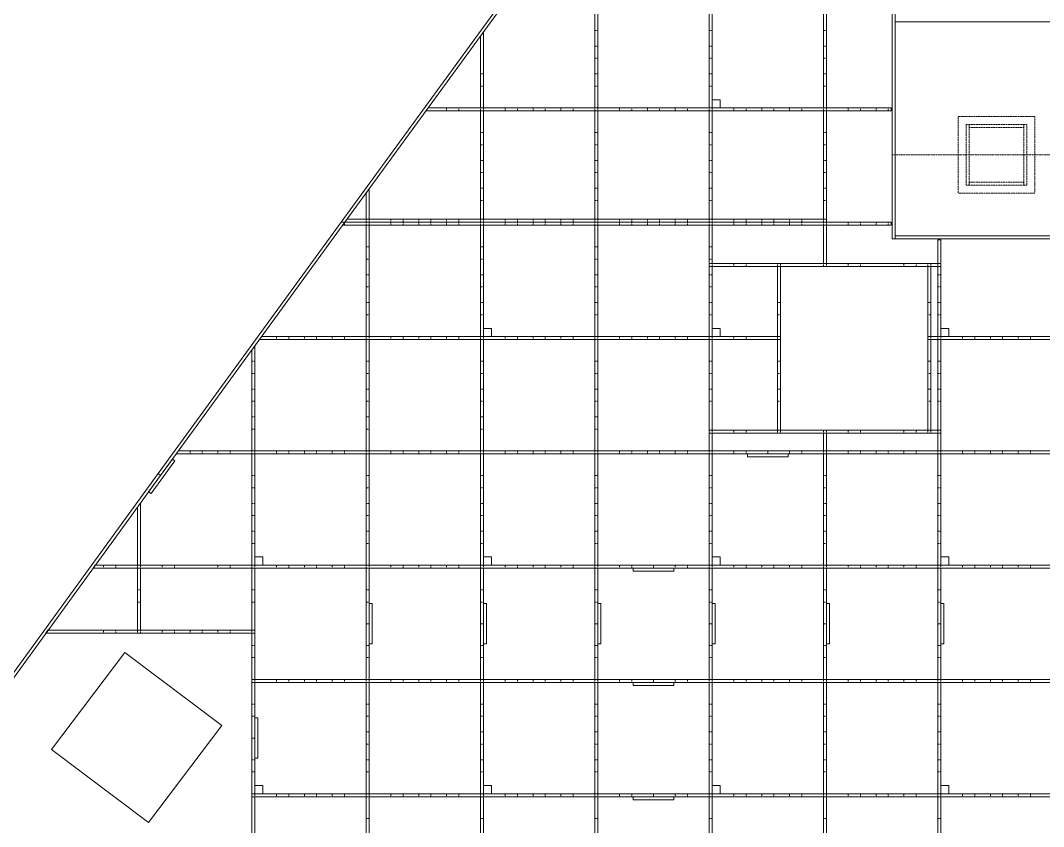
# Model space of a CAD drawing. Header units: millimetres. Extents: x -20225 to 19535, y -17853 to 10707.
# Drawn here: x -16311 to -11256, y -8998 to -5013 of the extents above; entities that cross this region are included whole.
import ezdxf

# ---------------------------------------------------------------- set-up
doc = ezdxf.new("R2010")
doc.units = ezdxf.units.MM
doc.linetypes.add('HIDDEN', pattern=[1.905, 1.27, -0.635])

msp = doc.modelspace()

# ---------------------------------------------------------------- linework, layer by layer
at = {"linetype": 'Continuous', "lineweight": 15}
for p, q in [((-13633.7, -4509.5), (-14726.1, -6010.3)), ((-13619, -4514.8), (-14707.5, -6010.3)), ((-13473, -4895.3), (-13473, -5445.3)), ((-13458, -5445.3), (-13458, -4895.3)), ((-12908, -4895.3), (-12908, -5445.3)), ((-12893, -5445.3), (-12893, -4895.3)), ((-12343, -4895.3), (-12343, -5445.3)), ((-12328, -5445.3), (-12328, -4895.3)), ((-12003, -4885.3), (-12003, -6092.4)), ((-11988, -6092.4), (-11988, -4885.3)), ((-11988, -5020.3), (-10483, -5020.3)), ((-14023, -5069.9), (-14038, -5090.5)), ((-14038, -5090.5), (-14038, -5445.3)), ((-14023, -5445.3), (-14023, -5069.9)), ((-12853, -5405.3), (-12893, -5405.3)), ((-12893, -5405.3), (-12893, -5445.3)), ((-12853, -5445.3), (-12853, -5405.3)), ((-14296.3, -5445.3), (-14307.2, -5460.3)), ((-12008, -5445.3), (-14296.3, -5445.3)), ((-14023, -5445.3), (-14038, -5445.3)), ((-13458, -5445.3), (-13473, -5445.3)), ((-12908, -5445.3), (-12893, -5445.3)), ((-12893, -5445.3), (-12853, -5445.3)), ((-12328, -5445.3), (-12343, -5445.3)), ((-12008, -5445.3), (-12008, -5460.3)), ((-14307.2, -5460.3), (-12008, -5460.3)), ((-14038, -5460.3), (-14023, -5460.3)), ((-14038, -5460.3), (-14038, -5995.3)), ((-14023, -5995.3), (-14023, -5460.3)), ((-13473, -5460.3), (-13458, -5460.3)), ((-13473, -5460.3), (-13473, -5995.3)), ((-13458, -5995.3), (-13458, -5460.3)), ((-12893, -5460.3), (-12908, -5460.3)), ((-12908, -5460.3), (-12908, -5995.3)), ((-12893, -5995.3), (-12893, -5460.3)), ((-12343, -5460.3), (-12328, -5460.3)), ((-12343, -5460.3), (-12343, -5995.3)), ((-12328, -5995.3), (-12328, -5460.3)), ((-14588, -5846.1), (-14603, -5866.7)), ((-14588, -5995.3), (-14588, -5846.1)), ((-14603, -5866.7), (-14603, -5995.3)), ((-14726.1, -6010.3), (-15630.9, -7253.4)), ((-14707.5, -6010.3), (-15618.8, -7262.2)), ((-14726.1, -6010.3), (-14707.5, -6010.3)), ((-14707.5, -6010.3), (-14718.4, -6025.3)), ((-14696.6, -5995.3), (-14707.5, -6010.3)), ((-12008, -6010.3), (-14707.5, -6010.3)), ((-14707.5, -6010.3), (-12328, -6010.3)), ((-12328, -5995.3), (-14696.6, -5995.3)), ((-14588, -5995.3), (-14603, -5995.3)), ((-14023, -5995.3), (-14038, -5995.3)), ((-13458, -5995.3), (-13473, -5995.3)), ((-12893, -5995.3), (-12908, -5995.3)), ((-12328, -5995.3), (-12343, -5995.3)), ((-12328, -6010.3), (-12328, -5995.3)), ((-12008, -6010.3), (-12008, -6025.3)), ((-14718.4, -6025.3), (-12008, -6025.3)), ((-14603, -6025.3), (-14603, -6575.3)), ((-14603, -6025.3), (-14588, -6025.3)), ((-14588, -6575.3), (-14588, -6025.3)), ((-14038, -6025.3), (-14038, -6575.3)), ((-14038, -6025.3), (-14023, -6025.3)), ((-14023, -6575.3), (-14023, -6025.3)), ((-13473, -6025.3), (-13473, -6575.3)), ((-13473, -6025.3), (-13458, -6025.3)), ((-13458, -6575.3), (-13458, -6025.3)), ((-12893, -6025.3), (-12908, -6025.3)), ((-12908, -6025.3), (-12908, -6214.5)), ((-12893, -6214.5), (-12893, -6025.3)), ((-12343, -6025.3), (-12343, -6214.5)), ((-12343, -6025.3), (-12328, -6025.3)), ((-12328, -6214.5), (-12328, -6025.3)), ((-12003, -6092.4), (-11988, -6092.4)), ((-11063, -6077.4), (-11988, -6077.4)), ((-11988, -6077.4), (-11988, -6092.4)), ((-11988, -6092.4), (-11063, -6092.4)), ((-11778, -6097.4), (-11778, -6214.5)), ((-11763, -6097.4), (-11778, -6097.4)), ((-11763, -6214.5), (-11763, -6097.4)), ((-12908, -6214.5), (-12908, -6229.5)), ((-11763, -6214.5), (-12908, -6214.5)), ((-12893, -6214.5), (-12908, -6214.5)), ((-12328, -6214.5), (-12343, -6214.5)), ((-11763, -6214.5), (-11778, -6214.5)), ((-11763, -6229.5), (-11763, -6214.5)), ((-12908, -6229.5), (-11763, -6229.5)), ((-12908, -6229.5), (-12908, -6575.3)), ((-12908, -6229.5), (-12893, -6229.5)), ((-12893, -6575.3), (-12893, -6229.5)), ((-12555.3, -6229.5), (-12570.3, -6229.5)), ((-12570.3, -6229.5), (-12570.3, -6575.3)), ((-12555.3, -6575.3), (-12555.3, -6229.5)), ((-11811.7, -6229.5), (-11826.7, -6229.5)), ((-11826.7, -6229.5), (-11826.7, -6575.3)), ((-11811.7, -6575.3), (-11811.7, -6229.5)), ((-11778, -6229.5), (-11778, -6575.3)), ((-11778, -6229.5), (-11763, -6229.5)), ((-11763, -6575.3), (-11763, -6229.5)), ((-13983, -6535.3), (-14023, -6535.3)), ((-14023, -6535.3), (-14023, -6575.3)), ((-13983, -6575.3), (-13983, -6535.3)), ((-12853, -6535.3), (-12893, -6535.3)), ((-12893, -6535.3), (-12893, -6575.3)), ((-12853, -6575.3), (-12853, -6535.3)), ((-11723, -6535.3), (-11763, -6535.3)), ((-11763, -6535.3), (-11763, -6575.3)), ((-11723, -6575.3), (-11723, -6535.3)), ((-15153, -6622.3), (-15168, -6642.9)), ((-15153, -7140.3), (-15153, -6622.3)), ((-15118.8, -6575.3), (-15129.7, -6590.3)), ((-15129.7, -6590.3), (-12555.3, -6590.3)), ((-12555.3, -6575.3), (-15118.8, -6575.3)), ((-14588, -6575.3), (-14603, -6575.3)), ((-14603, -6590.3), (-14603, -7140.3)), ((-14603, -6590.3), (-14588, -6590.3)), ((-14588, -7140.3), (-14588, -6590.3)), ((-14023, -6575.3), (-14038, -6575.3)), ((-14038, -6590.3), (-14038, -7140.3)), ((-14038, -6590.3), (-14023, -6590.3)), ((-14023, -6575.3), (-13983, -6575.3)), ((-14023, -7140.3), (-14023, -6590.3)), ((-13458, -6575.3), (-13473, -6575.3)), ((-13473, -6590.3), (-13458, -6590.3)), ((-13473, -6590.3), (-13473, -7140.3)), ((-13458, -7140.3), (-13458, -6590.3)), ((-12908, -6575.3), (-12893, -6575.3)), ((-12893, -6590.3), (-12908, -6590.3)), ((-12908, -6590.3), (-12908, -7037.8)), ((-12893, -6575.3), (-12853, -6575.3)), ((-12893, -7037.8), (-12893, -6590.3)), ((-12555.3, -6575.3), (-12570.3, -6575.3)), ((-12555.3, -6590.3), (-12570.3, -6590.3)), ((-12570.3, -6590.3), (-12570.3, -7037.8)), ((-12555.3, -6575.3), (-12555.3, -6590.3)), ((-12555.3, -7037.8), (-12555.3, -6590.3)), ((-11811.7, -6575.3), (-11826.7, -6575.3)), ((-11826.7, -6590.3), (-11826.7, -6575.3)), ((-9504.2, -6575.3), (-11826.7, -6575.3)), ((-11826.7, -6590.3), (-11811.7, -6590.3)), ((-11826.7, -6590.3), (-11826.7, -7037.8)), ((-11826.7, -6590.3), (-9514.9, -6590.3)), ((-11811.7, -7037.8), (-11811.7, -6590.3)), ((-11763, -6575.3), (-11778, -6575.3)), ((-11778, -6590.3), (-11763, -6590.3)), ((-11778, -6590.3), (-11778, -7037.8)), ((-11763, -6575.3), (-11723, -6575.3)), ((-11763, -7037.8), (-11763, -6590.3)), ((-15168, -6642.9), (-15168, -7140.3)), ((-11763, -7037.8), (-12908, -7037.8)), ((-12908, -7037.8), (-12908, -7052.8)), ((-12893, -7037.8), (-12908, -7037.8)), ((-12908, -7052.8), (-11763, -7052.8)), ((-12908, -7052.8), (-12893, -7052.8)), ((-12908, -7052.8), (-12908, -7140.3)), ((-12893, -7140.3), (-12893, -7052.8)), ((-12570.3, -7037.8), (-12555.3, -7037.8)), ((-12343, -7052.8), (-12328, -7052.8)), ((-12343, -7052.8), (-12343, -7140.3)), ((-12328, -7140.3), (-12328, -7052.8)), ((-11826.7, -7037.8), (-11811.7, -7037.8)), ((-11763, -7037.8), (-11778, -7037.8)), ((-11778, -7052.8), (-11763, -7052.8)), ((-11778, -7052.8), (-11778, -7140.3)), ((-11763, -7052.8), (-11763, -7037.8)), ((-11763, -7140.3), (-11763, -7052.8)), ((-15530, -7140.3), (-15541, -7155.3)), ((-15541, -7155.3), (-12618, -7155.3)), ((-12618, -7140.3), (-15530, -7140.3)), ((-15153, -7140.3), (-15168, -7140.3)), ((-15168, -7155.3), (-15168, -7705.3)), ((-15168, -7155.3), (-15153, -7155.3)), ((-15153, -7705.3), (-15153, -7155.3)), ((-14588, -7140.3), (-14603, -7140.3)), ((-14603, -7155.3), (-14603, -7705.3)), ((-14603, -7155.3), (-14588, -7155.3)), ((-14588, -7705.3), (-14588, -7155.3)), ((-14023, -7140.3), (-14038, -7140.3)), ((-14038, -7155.3), (-14038, -7705.3)), ((-14038, -7155.3), (-14023, -7155.3)), ((-14023, -7705.3), (-14023, -7155.3)), ((-13458, -7140.3), (-13473, -7140.3)), ((-13473, -7155.3), (-13473, -7705.3)), ((-13473, -7155.3), (-13458, -7155.3)), ((-13458, -7705.3), (-13458, -7155.3)), ((-12908, -7140.3), (-12893, -7140.3)), ((-12893, -7155.3), (-12908, -7155.3)), ((-12908, -7155.3), (-12908, -7705.3)), ((-12893, -7705.3), (-12893, -7155.3)), ((-12718, -7155.3), (-12718, -7170.3)), ((-12518, -7155.3), (-12718, -7155.3)), ((-12718, -7170.3), (-12518, -7170.3)), ((-12618, -7140.3), (-12618, -7155.3)), ((-9906.1, -7140.3), (-12618, -7140.3)), ((-12618, -7155.3), (-9916.8, -7155.3)), ((-12518, -7170.3), (-12518, -7155.3)), ((-12343, -7140.3), (-12328, -7140.3)), ((-12343, -7155.3), (-12343, -7705.3)), ((-12328, -7155.3), (-12343, -7155.3)), ((-12328, -7705.3), (-12328, -7155.3)), ((-11763, -7140.3), (-11778, -7140.3)), ((-11778, -7155.3), (-11778, -7705.3)), ((-11778, -7155.3), (-11763, -7155.3)), ((-11763, -7705.3), (-11763, -7155.3)), ((-15559.9, -7181.4), (-15677.6, -7343.1)), ((-15665.5, -7351.9), (-15547.8, -7190.2)), ((-15547.8, -7190.2), (-15559.9, -7181.4)), ((-15630.9, -7253.4), (-16753.1, -8795.1)), ((-15618.8, -7262.2), (-16737.3, -8798.9)), ((-15618.8, -7262.2), (-15630.9, -7253.4)), ((-15677.6, -7343.1), (-15665.5, -7351.9)), ((-15718, -7398.5), (-15733, -7419.1)), ((-15733, -7419.1), (-15733, -7705.3)), ((-15718, -7705.3), (-15718, -7398.5)), ((-15113, -7665.3), (-15153, -7665.3)), ((-15153, -7665.3), (-15153, -7705.3)), ((-15113, -7705.3), (-15113, -7665.3)), ((-13983, -7665.3), (-14023, -7665.3)), ((-14023, -7665.3), (-14023, -7705.3)), ((-13983, -7705.3), (-13983, -7665.3)), ((-12893, -7665.3), (-12893, -7705.3)), ((-12853, -7665.3), (-12893, -7665.3)), ((-12853, -7705.3), (-12853, -7665.3)), ((-11723, -7665.3), (-11763, -7665.3)), ((-11763, -7665.3), (-11763, -7705.3)), ((-11723, -7705.3), (-11723, -7665.3)), ((-15941.3, -7705.3), (-15952.2, -7720.3)), ((-15952.2, -7720.3), (-13183, -7720.3)), ((-13183, -7705.3), (-15941.3, -7705.3)), ((-15718, -7705.3), (-15733, -7705.3)), ((-15733, -7720.3), (-15718, -7720.3)), ((-15733, -7720.3), (-15733, -8026.7)), ((-15718, -8026.7), (-15718, -7720.3)), ((-15153, -7705.3), (-15168, -7705.3)), ((-15168, -7720.3), (-15153, -7720.3)), ((-15168, -7720.3), (-15168, -8026.7)), ((-15153, -7705.3), (-15113, -7705.3)), ((-15153, -8026.7), (-15153, -7720.3)), ((-14588, -7705.3), (-14603, -7705.3)), ((-14603, -7720.3), (-14603, -7995.3)), ((-14603, -7720.3), (-14588, -7720.3)), ((-14588, -7995.3), (-14588, -7720.3)), ((-14023, -7705.3), (-14038, -7705.3)), ((-14038, -7720.3), (-14038, -7995.3)), ((-14038, -7720.3), (-14023, -7720.3)), ((-14023, -7705.3), (-13983, -7705.3)), ((-14023, -7995.3), (-14023, -7720.3)), ((-13458, -7705.3), (-13473, -7705.3)), ((-13473, -7720.3), (-13473, -7995.3)), ((-13473, -7720.3), (-13458, -7720.3)), ((-13458, -7995.3), (-13458, -7720.3)), ((-13283, -7720.3), (-13283, -7735.3)), ((-13083, -7720.3), (-13283, -7720.3)), ((-13183, -7720.3), (-13183, -7705.3)), ((-10308, -7705.3), (-13183, -7705.3)), ((-13183, -7720.3), (-10318.7, -7720.3)), ((-13083, -7735.3), (-13083, -7720.3)), ((-12908, -7705.3), (-12893, -7705.3)), ((-12908, -7720.3), (-12908, -7995.3)), ((-12893, -7720.3), (-12908, -7720.3)), ((-12893, -7705.3), (-12853, -7705.3)), ((-12893, -7995.3), (-12893, -7720.3)), ((-12343, -7705.3), (-12328, -7705.3)), ((-12343, -7720.3), (-12343, -7995.3)), ((-12328, -7720.3), (-12343, -7720.3)), ((-12328, -7995.3), (-12328, -7720.3)), ((-11763, -7705.3), (-11778, -7705.3)), ((-11778, -7720.3), (-11778, -7995.3)), ((-11778, -7720.3), (-11763, -7720.3)), ((-11763, -7705.3), (-11723, -7705.3)), ((-11763, -7995.3), (-11763, -7720.3)), ((-13283, -7735.3), (-13083, -7735.3)), ((-14573, -7895.3), (-14588, -7895.3)), ((-14588, -7895.3), (-14588, -8095.3)), ((-14573, -8095.3), (-14573, -7895.3)), ((-14008, -7895.3), (-14023, -7895.3)), ((-14023, -7895.3), (-14023, -8095.3)), ((-14008, -8095.3), (-14008, -7895.3)), ((-13443, -7895.3), (-13458, -7895.3)), ((-13458, -7895.3), (-13458, -8095.3)), ((-13443, -8095.3), (-13443, -7895.3)), ((-12878, -7895.3), (-12893, -7895.3)), ((-12893, -7895.3), (-12893, -8095.3)), ((-12878, -8095.3), (-12878, -7895.3)), ((-12313, -7895.3), (-12328, -7895.3)), ((-12328, -7895.3), (-12328, -8095.3)), ((-12313, -8095.3), (-12313, -7895.3)), ((-11748, -7895.3), (-11763, -7895.3)), ((-11763, -7895.3), (-11763, -8095.3)), ((-11748, -8095.3), (-11748, -7895.3)), ((-16175.3, -8026.7), (-16186.2, -8041.7)), ((-15153, -8026.7), (-16175.3, -8026.7)), ((-15718, -8026.7), (-15733, -8026.7)), ((-15153, -8026.7), (-15168, -8026.7)), ((-15153, -8041.7), (-15153, -8026.7)), ((-14603, -7995.3), (-14603, -8270.3)), ((-14603, -7995.3), (-14588, -7995.3)), ((-14588, -8270.3), (-14588, -7995.3)), ((-14038, -7995.3), (-14038, -8270.3)), ((-14038, -7995.3), (-14023, -7995.3)), ((-14023, -8270.3), (-14023, -7995.3)), ((-13473, -7995.3), (-13473, -8270.3)), ((-13473, -7995.3), (-13458, -7995.3)), ((-13458, -8270.3), (-13458, -7995.3)), ((-12893, -7995.3), (-12908, -7995.3)), ((-12908, -7995.3), (-12908, -8270.3)), ((-12893, -8270.3), (-12893, -7995.3)), ((-12328, -7995.3), (-12343, -7995.3)), ((-12343, -7995.3), (-12343, -8270.3)), ((-12328, -8270.3), (-12328, -7995.3)), ((-11763, -7995.3), (-11778, -7995.3)), ((-11778, -7995.3), (-11778, -8270.3)), ((-11763, -8270.3), (-11763, -7995.3)), ((-16186.2, -8041.7), (-15153, -8041.7)), ((-15168, -8041.7), (-15168, -8270.3)), ((-15168, -8041.7), (-15153, -8041.7)), ((-15153, -8270.3), (-15153, -8041.7)), ((-15795.7, -8137.3), (-16157.1, -8616.2)), ((-15316.8, -8498.7), (-15795.7, -8137.3)), ((-14588, -8095.3), (-14573, -8095.3)), ((-14023, -8095.3), (-14008, -8095.3)), ((-13458, -8095.3), (-13443, -8095.3)), ((-12893, -8095.3), (-12878, -8095.3)), ((-12328, -8095.3), (-12313, -8095.3)), ((-11763, -8095.3), (-11748, -8095.3)), ((-15168, -8285.3), (-15168, -8270.3)), ((-13183, -8270.3), (-15168, -8270.3)), ((-15153, -8270.3), (-15168, -8270.3)), ((-15168, -8285.3), (-13183, -8285.3)), ((-15168, -8285.3), (-15153, -8285.3)), ((-15168, -8285.3), (-15168, -8560.3)), ((-15153, -8560.3), (-15153, -8285.3)), ((-14588, -8270.3), (-14603, -8270.3)), ((-14603, -8285.3), (-14588, -8285.3)), ((-14603, -8285.3), (-14603, -8835.3)), ((-14588, -8835.3), (-14588, -8285.3)), ((-14023, -8270.3), (-14038, -8270.3)), ((-14038, -8285.3), (-14023, -8285.3)), ((-14038, -8285.3), (-14038, -8835.3)), ((-14023, -8835.3), (-14023, -8285.3)), ((-13458, -8270.3), (-13473, -8270.3)), ((-13473, -8285.3), (-13458, -8285.3)), ((-13473, -8285.3), (-13473, -8835.3)), ((-13458, -8835.3), (-13458, -8285.3)), ((-13083, -8285.3), (-13283, -8285.3)), ((-13283, -8285.3), (-13283, -8300.3)), ((-13183, -8285.3), (-13183, -8270.3)), ((-10709.9, -8270.3), (-13183, -8270.3)), ((-13183, -8285.3), (-10720.6, -8285.3)), ((-13083, -8300.3), (-13083, -8285.3)), ((-12908, -8270.3), (-12893, -8270.3)), ((-12893, -8285.3), (-12908, -8285.3)), ((-12908, -8285.3), (-12908, -8835.3)), ((-12893, -8835.3), (-12893, -8285.3)), ((-12343, -8270.3), (-12328, -8270.3)), ((-12343, -8285.3), (-12343, -8835.3)), ((-12328, -8285.3), (-12343, -8285.3)), ((-12328, -8835.3), (-12328, -8285.3)), ((-11763, -8270.3), (-11778, -8270.3)), ((-11778, -8285.3), (-11778, -8835.3)), ((-11778, -8285.3), (-11763, -8285.3)), ((-11763, -8835.3), (-11763, -8285.3)), ((-13283, -8300.3), (-13083, -8300.3)), ((-15138, -8460.3), (-15153, -8460.3)), ((-15153, -8460.3), (-15153, -8660.3)), ((-15138, -8660.3), (-15138, -8460.3)), ((-15678.2, -8977.6), (-15316.8, -8498.7)), ((-15168, -8560.3), (-15168, -8835.3)), ((-15153, -8560.3), (-15168, -8560.3)), ((-15153, -8835.3), (-15153, -8560.3)), ((-16157.1, -8616.2), (-15678.2, -8977.6)), ((-15153, -8660.3), (-15138, -8660.3)), ((-15153, -8795.3), (-15153, -8835.3)), ((-15113, -8795.3), (-15153, -8795.3)), ((-15113, -8835.3), (-15113, -8795.3)), ((-14023, -8795.3), (-14023, -8835.3)), ((-13983, -8795.3), (-14023, -8795.3)), ((-13983, -8835.3), (-13983, -8795.3)), ((-12853, -8795.3), (-12893, -8795.3)), ((-12893, -8795.3), (-12893, -8835.3)), ((-12853, -8835.3), (-12853, -8795.3)), ((-11763, -8795.3), (-11763, -8835.3)), ((-11723, -8795.3), (-11763, -8795.3)), ((-11723, -8835.3), (-11723, -8795.3)), ((-15153, -8835.3), (-15168, -8835.3)), ((-15168, -8850.3), (-15168, -8835.3)), ((-13183, -8835.3), (-15168, -8835.3)), ((-15153, -8835.3), (-15113, -8835.3)), ((-14588, -8835.3), (-14603, -8835.3)), ((-14023, -8835.3), (-14038, -8835.3)), ((-14023, -8835.3), (-13983, -8835.3)), ((-13458, -8835.3), (-13473, -8835.3)), ((-13183, -8835.3), (-13183, -8850.3)), ((-11111.8, -8835.3), (-13183, -8835.3)), ((-12908, -8835.3), (-12893, -8835.3)), ((-12893, -8835.3), (-12853, -8835.3)), ((-12343, -8835.3), (-12328, -8835.3)), ((-11763, -8835.3), (-11778, -8835.3)), ((-11763, -8835.3), (-11723, -8835.3)), ((-15168, -8850.3), (-15168, -9103.3)), ((-15168, -8850.3), (-15153, -8850.3)), ((-15168, -8850.3), (-13183, -8850.3)), ((-15153, -9103.3), (-15153, -8850.3)), ((-14603, -8850.3), (-14588, -8850.3)), ((-14603, -8850.3), (-14603, -9400.3)), ((-14588, -9400.3), (-14588, -8850.3)), ((-14038, -8850.3), (-14023, -8850.3)), ((-14038, -8850.3), (-14038, -9400.3)), ((-14023, -9400.3), (-14023, -8850.3)), ((-13473, -8850.3), (-13458, -8850.3)), ((-13473, -8850.3), (-13473, -9400.3)), ((-13458, -9400.3), (-13458, -8850.3)), ((-13283, -8850.3), (-13283, -8865.3)), ((-13083, -8850.3), (-13283, -8850.3)), ((-13283, -8865.3), (-13083, -8865.3)), ((-13183, -8850.3), (-11122.5, -8850.3)), ((-13083, -8865.3), (-13083, -8850.3)), ((-12893, -8850.3), (-12908, -8850.3)), ((-12908, -8850.3), (-12908, -9400.3)), ((-12893, -9400.3), (-12893, -8850.3)), ((-12343, -8850.3), (-12343, -9400.3)), ((-12328, -8850.3), (-12343, -8850.3)), ((-12328, -9400.3), (-12328, -8850.3)), ((-11778, -8850.3), (-11763, -8850.3)), ((-11778, -8850.3), (-11778, -9400.3)), ((-11763, -9400.3), (-11763, -8850.3))]:
    msp.add_line(p, q, dxfattribs=at)
at = {"linetype": 'HIDDEN', "lineweight": 0}
for p, q in [((-13473, -5062.8), (-13458, -5062.8)), ((-12908, -5062.8), (-12893, -5062.8)), ((-12343, -5062.8), (-12328, -5062.8)), ((-13458, -5140.3), (-13473, -5140.3)), ((-12893, -5140.3), (-12908, -5140.3)), ((-12328, -5140.3), (-12343, -5140.3)), ((-13473, -5200.3), (-13458, -5200.3)), ((-12908, -5200.3), (-12893, -5200.3)), ((-12343, -5200.3), (-12328, -5200.3)), ((-14023, -5277.8), (-14038, -5277.8)), ((-13458, -5277.8), (-13473, -5277.8)), ((-12893, -5277.8), (-12908, -5277.8)), ((-12328, -5277.8), (-12343, -5277.8)), ((-14038, -5337.8), (-14023, -5337.8)), ((-13473, -5337.8), (-13458, -5337.8)), ((-12908, -5337.8), (-12893, -5337.8)), ((-12343, -5337.8), (-12328, -5337.8)), ((-14205.5, -5445.3), (-14205.5, -5460.3)), ((-14145.5, -5460.3), (-14145.5, -5445.3)), ((-14038, -5460.3), (-14038, -5445.3)), ((-14023, -5445.3), (-14023, -5460.3)), ((-13915.5, -5445.3), (-13915.5, -5460.3)), ((-13855.5, -5460.3), (-13855.5, -5445.3)), ((-13778, -5445.3), (-13778, -5460.3)), ((-13718, -5460.3), (-13718, -5445.3)), ((-13640.5, -5445.3), (-13640.5, -5460.3)), ((-13580.5, -5460.3), (-13580.5, -5445.3)), ((-13473, -5460.3), (-13473, -5445.3)), ((-13458, -5445.3), (-13458, -5460.3)), ((-13350.5, -5445.3), (-13350.5, -5460.3)), ((-13290.5, -5460.3), (-13290.5, -5445.3)), ((-13213, -5445.3), (-13213, -5460.3)), ((-13153, -5460.3), (-13153, -5445.3)), ((-13075.5, -5445.3), (-13075.5, -5460.3)), ((-13015.5, -5460.3), (-13015.5, -5445.3)), ((-12908, -5460.3), (-12908, -5445.3)), ((-12893, -5445.3), (-12893, -5460.3)), ((-12785.5, -5445.3), (-12785.5, -5460.3)), ((-12725.5, -5460.3), (-12725.5, -5445.3)), ((-12648, -5445.3), (-12648, -5460.3)), ((-12588, -5460.3), (-12588, -5445.3)), ((-12510.5, -5445.3), (-12510.5, -5460.3)), ((-12450.5, -5460.3), (-12450.5, -5445.3)), ((-12343, -5460.3), (-12343, -5445.3)), ((-12328, -5445.3), (-12328, -5460.3)), ((-12220.5, -5445.3), (-12220.5, -5460.3)), ((-12160.5, -5460.3), (-12160.5, -5445.3)), ((-12083, -5445.3), (-12083, -5460.3)), ((-12023, -5460.3), (-12023, -5445.3)), ((-11678, -5487.6), (-11298, -5487.6)), ((-11678, -5867.6), (-11678, -5487.6)), ((-11298, -5487.6), (-11298, -5867.6)), ((-11638, -5527.6), (-11623, -5527.6)), ((-11638, -5827.6), (-11638, -5527.6)), ((-11623, -5527.6), (-11623, -5827.6)), ((-11623, -5542.6), (-11623, -5527.6)), ((-11623, -5527.6), (-11353, -5527.6)), ((-11353, -5542.6), (-11623, -5542.6)), ((-11353, -5527.6), (-11353, -5542.6)), ((-11353, -5827.6), (-11353, -5527.6)), ((-11353, -5527.6), (-11338, -5527.6)), ((-11338, -5527.6), (-11338, -5827.6)), ((-14023, -5567.8), (-14038, -5567.8)), ((-13458, -5567.8), (-13473, -5567.8)), ((-12893, -5567.8), (-12908, -5567.8)), ((-12328, -5567.8), (-12343, -5567.8)), ((-14038, -5627.8), (-14023, -5627.8)), ((-13473, -5627.8), (-13458, -5627.8)), ((-12908, -5627.8), (-12893, -5627.8)), ((-12343, -5627.8), (-12328, -5627.8)), ((-14023, -5705.3), (-14038, -5705.3)), ((-13458, -5705.3), (-13473, -5705.3)), ((-12893, -5705.3), (-12908, -5705.3)), ((-12328, -5705.3), (-12343, -5705.3)), ((-11078, -5677.4), (-12003, -5677.4)), ((-14038, -5765.3), (-14023, -5765.3)), ((-13473, -5765.3), (-13458, -5765.3)), ((-12908, -5765.3), (-12893, -5765.3)), ((-12343, -5765.3), (-12328, -5765.3)), ((-11623, -5827.6), (-11623, -5812.6)), ((-11623, -5812.6), (-11353, -5812.6)), ((-11353, -5812.6), (-11353, -5827.6)), ((-14023, -5842.8), (-14038, -5842.8)), ((-13458, -5842.8), (-13473, -5842.8)), ((-12893, -5842.8), (-12908, -5842.8)), ((-12328, -5842.8), (-12343, -5842.8)), ((-11623, -5827.6), (-11638, -5827.6)), ((-11353, -5827.6), (-11623, -5827.6)), ((-11338, -5827.6), (-11353, -5827.6)), ((-14038, -5902.8), (-14023, -5902.8)), ((-13473, -5902.8), (-13458, -5902.8)), ((-12908, -5902.8), (-12893, -5902.8)), ((-12343, -5902.8), (-12328, -5902.8)), ((-11298, -5867.6), (-11678, -5867.6)), ((-14710.5, -6025.3), (-14710.5, -6014.4)), ((-14603, -6010.3), (-14603, -5995.3)), ((-14603, -6025.3), (-14603, -6010.3)), ((-14588, -5995.3), (-14588, -6010.3)), ((-14588, -6010.3), (-14588, -6025.3)), ((-14480.5, -5995.3), (-14480.5, -6010.3)), ((-14480.5, -6010.3), (-14480.5, -6025.3)), ((-14420.5, -6010.3), (-14420.5, -5995.3)), ((-14420.5, -6025.3), (-14420.5, -6010.3)), ((-14343, -5995.3), (-14343, -6010.3)), ((-14343, -6010.3), (-14343, -6025.3)), ((-14283, -6010.3), (-14283, -5995.3)), ((-14283, -6025.3), (-14283, -6010.3)), ((-14205.5, -5995.3), (-14205.5, -6010.3)), ((-14205.5, -6010.3), (-14205.5, -6025.3)), ((-14145.5, -6010.3), (-14145.5, -5995.3)), ((-14145.5, -6025.3), (-14145.5, -6010.3)), ((-14038, -6010.3), (-14038, -5995.3)), ((-14038, -6025.3), (-14038, -6010.3)), ((-14023, -5995.3), (-14023, -6010.3)), ((-14023, -6010.3), (-14023, -6025.3)), ((-13915.5, -5995.3), (-13915.5, -6010.3)), ((-13915.5, -6010.3), (-13915.5, -6025.3)), ((-13855.5, -6010.3), (-13855.5, -5995.3)), ((-13855.5, -6025.3), (-13855.5, -6010.3)), ((-13778, -5995.3), (-13778, -6010.3)), ((-13778, -6010.3), (-13778, -6025.3)), ((-13718, -6010.3), (-13718, -5995.3)), ((-13718, -6025.3), (-13718, -6010.3)), ((-13640.5, -5995.3), (-13640.5, -6010.3)), ((-13640.5, -6010.3), (-13640.5, -6025.3)), ((-13580.5, -6010.3), (-13580.5, -5995.3)), ((-13580.5, -6025.3), (-13580.5, -6010.3)), ((-13473, -6010.3), (-13473, -5995.3)), ((-13473, -6025.3), (-13473, -6010.3)), ((-13458, -5995.3), (-13458, -6010.3)), ((-13458, -6010.3), (-13458, -6025.3)), ((-13350.5, -5995.3), (-13350.5, -6010.3)), ((-13350.5, -6010.3), (-13350.5, -6025.3)), ((-13290.5, -6010.3), (-13290.5, -5995.3)), ((-13290.5, -6025.3), (-13290.5, -6010.3)), ((-13213, -5995.3), (-13213, -6010.3)), ((-13213, -6010.3), (-13213, -6025.3)), ((-13153, -6010.3), (-13153, -5995.3)), ((-13153, -6025.3), (-13153, -6010.3)), ((-13075.5, -5995.3), (-13075.5, -6010.3)), ((-13075.5, -6010.3), (-13075.5, -6025.3)), ((-13015.5, -6010.3), (-13015.5, -5995.3)), ((-13015.5, -6025.3), (-13015.5, -6010.3)), ((-12908, -6010.3), (-12908, -5995.3)), ((-12908, -6025.3), (-12908, -6010.3)), ((-12893, -5995.3), (-12893, -6010.3)), ((-12893, -6010.3), (-12893, -6025.3)), ((-12785.5, -5995.3), (-12785.5, -6010.3)), ((-12785.5, -6010.3), (-12785.5, -6025.3)), ((-12725.5, -6010.3), (-12725.5, -5995.3)), ((-12725.5, -6025.3), (-12725.5, -6010.3)), ((-12648, -5995.3), (-12648, -6010.3)), ((-12648, -6010.3), (-12648, -6025.3)), ((-12588, -6010.3), (-12588, -5995.3)), ((-12588, -6025.3), (-12588, -6010.3)), ((-12510.5, -5995.3), (-12510.5, -6010.3)), ((-12510.5, -6010.3), (-12510.5, -6025.3)), ((-12450.5, -6010.3), (-12450.5, -5995.3)), ((-12450.5, -6025.3), (-12450.5, -6010.3)), ((-12343, -6010.3), (-12343, -5995.3)), ((-12343, -6025.3), (-12343, -6010.3)), ((-12328, -6010.3), (-12328, -6025.3)), ((-12220.5, -6010.3), (-12220.5, -6025.3)), ((-12160.5, -6025.3), (-12160.5, -6010.3)), ((-12083, -6010.3), (-12083, -6025.3)), ((-12023, -6025.3), (-12023, -6010.3)), ((-14588, -6132.8), (-14603, -6132.8)), ((-14023, -6132.8), (-14038, -6132.8)), ((-13458, -6132.8), (-13473, -6132.8)), ((-12893, -6132.8), (-12908, -6132.8)), ((-14603, -6192.8), (-14588, -6192.8)), ((-14038, -6192.8), (-14023, -6192.8)), ((-13473, -6192.8), (-13458, -6192.8)), ((-12908, -6192.8), (-12893, -6192.8)), ((-12893, -6229.5), (-12893, -6214.5)), ((-12785.5, -6214.5), (-12785.5, -6229.5)), ((-12725.5, -6229.5), (-12725.5, -6214.5)), ((-12570.3, -6229.5), (-12570.3, -6214.5)), ((-12555.3, -6214.5), (-12555.3, -6229.5)), ((-12343, -6229.5), (-12343, -6214.5)), ((-12328, -6214.5), (-12328, -6229.5)), ((-12220.5, -6214.5), (-12220.5, -6229.5)), ((-12160.5, -6229.5), (-12160.5, -6214.5)), ((-11945.5, -6214.5), (-11945.5, -6229.5)), ((-11885.5, -6229.5), (-11885.5, -6214.5)), ((-11826.7, -6229.5), (-11826.7, -6214.5)), ((-11811.7, -6214.5), (-11811.7, -6229.5)), ((-11778, -6214.5), (-11778, -6229.5)), ((-14588, -6270.3), (-14603, -6270.3)), ((-14023, -6270.3), (-14038, -6270.3)), ((-13458, -6270.3), (-13473, -6270.3)), ((-12893, -6270.3), (-12908, -6270.3)), ((-11763, -6270.3), (-11778, -6270.3)), ((-14603, -6330.3), (-14588, -6330.3)), ((-14038, -6330.3), (-14023, -6330.3)), ((-13473, -6330.3), (-13458, -6330.3)), ((-12908, -6330.3), (-12893, -6330.3)), ((-11778, -6330.3), (-11763, -6330.3)), ((-14588, -6407.8), (-14603, -6407.8)), ((-14023, -6407.8), (-14038, -6407.8)), ((-13458, -6407.8), (-13473, -6407.8)), ((-12893, -6407.8), (-12908, -6407.8)), ((-12555.3, -6407.8), (-12570.3, -6407.8)), ((-11811.7, -6407.8), (-11826.7, -6407.8)), ((-11763, -6407.8), (-11778, -6407.8)), ((-14603, -6467.8), (-14588, -6467.8)), ((-14038, -6467.8), (-14023, -6467.8)), ((-13473, -6467.8), (-13458, -6467.8)), ((-12908, -6467.8), (-12893, -6467.8)), ((-12570.3, -6467.8), (-12555.3, -6467.8)), ((-11826.7, -6467.8), (-11811.7, -6467.8)), ((-11778, -6467.8), (-11763, -6467.8)), ((-15045.5, -6575.3), (-15045.5, -6590.3)), ((-14985.5, -6590.3), (-14985.5, -6575.3)), ((-14908, -6575.3), (-14908, -6590.3)), ((-14848, -6590.3), (-14848, -6575.3)), ((-14770.5, -6575.3), (-14770.5, -6590.3)), ((-14710.5, -6590.3), (-14710.5, -6575.3)), ((-14603, -6590.3), (-14603, -6575.3)), ((-14588, -6575.3), (-14588, -6590.3)), ((-14480.5, -6575.3), (-14480.5, -6590.3)), ((-14420.5, -6590.3), (-14420.5, -6575.3)), ((-14343, -6575.3), (-14343, -6590.3)), ((-14283, -6590.3), (-14283, -6575.3)), ((-14205.5, -6575.3), (-14205.5, -6590.3)), ((-14145.5, -6590.3), (-14145.5, -6575.3)), ((-14038, -6590.3), (-14038, -6575.3)), ((-14023, -6575.3), (-14023, -6590.3)), ((-13915.5, -6575.3), (-13915.5, -6590.3)), ((-13855.5, -6590.3), (-13855.5, -6575.3)), ((-13778, -6575.3), (-13778, -6590.3)), ((-13718, -6590.3), (-13718, -6575.3)), ((-13640.5, -6575.3), (-13640.5, -6590.3)), ((-13580.5, -6590.3), (-13580.5, -6575.3)), ((-13473, -6590.3), (-13473, -6575.3)), ((-13458, -6575.3), (-13458, -6590.3)), ((-13350.5, -6575.3), (-13350.5, -6590.3)), ((-13290.5, -6590.3), (-13290.5, -6575.3)), ((-13213, -6575.3), (-13213, -6590.3)), ((-13153, -6590.3), (-13153, -6575.3)), ((-13075.5, -6575.3), (-13075.5, -6590.3)), ((-13015.5, -6590.3), (-13015.5, -6575.3)), ((-12908, -6590.3), (-12908, -6575.3)), ((-12893, -6575.3), (-12893, -6590.3)), ((-12785.5, -6575.3), (-12785.5, -6590.3)), ((-12725.5, -6590.3), (-12725.5, -6575.3)), ((-12570.3, -6590.3), (-12570.3, -6575.3)), ((-11811.7, -6575.3), (-11811.7, -6590.3)), ((-11778, -6590.3), (-11778, -6575.3)), ((-11763, -6575.3), (-11763, -6590.3)), ((-11655.5, -6575.3), (-11655.5, -6590.3)), ((-11595.5, -6590.3), (-11595.5, -6575.3)), ((-11518, -6575.3), (-11518, -6590.3)), ((-11458, -6590.3), (-11458, -6575.3)), ((-11380.5, -6575.3), (-11380.5, -6590.3)), ((-11320.5, -6590.3), (-11320.5, -6575.3)), ((-15153, -6697.8), (-15168, -6697.8)), ((-14588, -6697.8), (-14603, -6697.8)), ((-14023, -6697.8), (-14038, -6697.8)), ((-13458, -6697.8), (-13473, -6697.8)), ((-12893, -6697.8), (-12908, -6697.8)), ((-12555.3, -6697.8), (-12570.3, -6697.8)), ((-11811.7, -6697.8), (-11826.7, -6697.8)), ((-11763, -6697.8), (-11778, -6697.8)), ((-15168, -6757.8), (-15153, -6757.8)), ((-14603, -6757.8), (-14588, -6757.8)), ((-14038, -6757.8), (-14023, -6757.8)), ((-13473, -6757.8), (-13458, -6757.8)), ((-12908, -6757.8), (-12893, -6757.8)), ((-12570.3, -6757.8), (-12555.3, -6757.8)), ((-11826.7, -6757.8), (-11811.7, -6757.8)), ((-11778, -6757.8), (-11763, -6757.8)), ((-15153, -6835.3), (-15168, -6835.3)), ((-14588, -6835.3), (-14603, -6835.3)), ((-14023, -6835.3), (-14038, -6835.3)), ((-13458, -6835.3), (-13473, -6835.3)), ((-12893, -6835.3), (-12908, -6835.3)), ((-12555.3, -6835.3), (-12570.3, -6835.3)), ((-11811.7, -6835.3), (-11826.7, -6835.3)), ((-11763, -6835.3), (-11778, -6835.3)), ((-15168, -6895.3), (-15153, -6895.3)), ((-14603, -6895.3), (-14588, -6895.3)), ((-14038, -6895.3), (-14023, -6895.3)), ((-13473, -6895.3), (-13458, -6895.3)), ((-12908, -6895.3), (-12893, -6895.3)), ((-12570.3, -6895.3), (-12555.3, -6895.3)), ((-11826.7, -6895.3), (-11811.7, -6895.3)), ((-11778, -6895.3), (-11763, -6895.3)), ((-15153, -6972.8), (-15168, -6972.8)), ((-14588, -6972.8), (-14603, -6972.8)), ((-14023, -6972.8), (-14038, -6972.8)), ((-13458, -6972.8), (-13473, -6972.8)), ((-15168, -7032.8), (-15153, -7032.8)), ((-14603, -7032.8), (-14588, -7032.8)), ((-14038, -7032.8), (-14023, -7032.8)), ((-13473, -7032.8), (-13458, -7032.8)), ((-12893, -7052.8), (-12893, -7037.8)), ((-12785.5, -7037.8), (-12785.5, -7052.8)), ((-12725.5, -7052.8), (-12725.5, -7037.8)), ((-12570.3, -7052.8), (-12570.3, -7037.8)), ((-12555.3, -7037.8), (-12555.3, -7052.8)), ((-12343, -7052.8), (-12343, -7037.8)), ((-12328, -7037.8), (-12328, -7052.8)), ((-12220.5, -7037.8), (-12220.5, -7052.8)), ((-12160.5, -7052.8), (-12160.5, -7037.8)), ((-11945.5, -7037.8), (-11945.5, -7052.8)), ((-11885.5, -7052.8), (-11885.5, -7037.8)), ((-11826.7, -7052.8), (-11826.7, -7037.8)), ((-11811.7, -7037.8), (-11811.7, -7052.8)), ((-11778, -7037.8), (-11778, -7052.8)), ((-15473, -7140.3), (-15473, -7155.3)), ((-15413, -7155.3), (-15413, -7140.3)), ((-15335.5, -7140.3), (-15335.5, -7155.3)), ((-15275.5, -7155.3), (-15275.5, -7140.3)), ((-15168, -7155.3), (-15168, -7140.3)), ((-15153, -7140.3), (-15153, -7155.3)), ((-15045.5, -7140.3), (-15045.5, -7155.3)), ((-14985.5, -7155.3), (-14985.5, -7140.3)), ((-14908, -7140.3), (-14908, -7155.3)), ((-14848, -7155.3), (-14848, -7140.3)), ((-14770.5, -7140.3), (-14770.5, -7155.3)), ((-14710.5, -7155.3), (-14710.5, -7140.3)), ((-14603, -7155.3), (-14603, -7140.3)), ((-14588, -7140.3), (-14588, -7155.3)), ((-14480.5, -7140.3), (-14480.5, -7155.3)), ((-14420.5, -7155.3), (-14420.5, -7140.3)), ((-14343, -7140.3), (-14343, -7155.3)), ((-14283, -7155.3), (-14283, -7140.3)), ((-14205.5, -7140.3), (-14205.5, -7155.3)), ((-14145.5, -7155.3), (-14145.5, -7140.3)), ((-14038, -7155.3), (-14038, -7140.3)), ((-14023, -7140.3), (-14023, -7155.3)), ((-13915.5, -7140.3), (-13915.5, -7155.3)), ((-13855.5, -7155.3), (-13855.5, -7140.3)), ((-13778, -7140.3), (-13778, -7155.3)), ((-13718, -7155.3), (-13718, -7140.3)), ((-13640.5, -7140.3), (-13640.5, -7155.3)), ((-13580.5, -7155.3), (-13580.5, -7140.3)), ((-13473, -7155.3), (-13473, -7140.3)), ((-13458, -7140.3), (-13458, -7155.3)), ((-13350.5, -7140.3), (-13350.5, -7155.3)), ((-13290.5, -7155.3), (-13290.5, -7140.3)), ((-13213, -7140.3), (-13213, -7155.3)), ((-13153, -7155.3), (-13153, -7140.3)), ((-13075.5, -7140.3), (-13075.5, -7155.3)), ((-13015.5, -7155.3), (-13015.5, -7140.3)), ((-12908, -7155.3), (-12908, -7140.3)), ((-12893, -7140.3), (-12893, -7155.3)), ((-12785.5, -7140.3), (-12785.5, -7155.3)), ((-12725.5, -7155.3), (-12725.5, -7140.3)), ((-12510.5, -7140.3), (-12510.5, -7155.3)), ((-12450.5, -7155.3), (-12450.5, -7140.3)), ((-12343, -7155.3), (-12343, -7140.3)), ((-12328, -7140.3), (-12328, -7155.3)), ((-12220.5, -7140.3), (-12220.5, -7155.3)), ((-12160.5, -7155.3), (-12160.5, -7140.3)), ((-12083, -7140.3), (-12083, -7155.3)), ((-12023, -7155.3), (-12023, -7140.3)), ((-11945.5, -7140.3), (-11945.5, -7155.3)), ((-11885.5, -7155.3), (-11885.5, -7140.3)), ((-11778, -7155.3), (-11778, -7140.3)), ((-11763, -7140.3), (-11763, -7155.3)), ((-11655.5, -7140.3), (-11655.5, -7155.3)), ((-11595.5, -7155.3), (-11595.5, -7140.3)), ((-11518, -7140.3), (-11518, -7155.3)), ((-11458, -7155.3), (-11458, -7140.3)), ((-11380.5, -7140.3), (-11380.5, -7155.3)), ((-11320.5, -7155.3), (-11320.5, -7140.3)), ((-15153, -7262.8), (-15168, -7262.8)), ((-14588, -7262.8), (-14603, -7262.8)), ((-14023, -7262.8), (-14038, -7262.8)), ((-13458, -7262.8), (-13473, -7262.8)), ((-12893, -7262.8), (-12908, -7262.8)), ((-12328, -7262.8), (-12343, -7262.8)), ((-11763, -7262.8), (-11778, -7262.8)), ((-15168, -7322.8), (-15153, -7322.8)), ((-14603, -7322.8), (-14588, -7322.8)), ((-14038, -7322.8), (-14023, -7322.8)), ((-13473, -7322.8), (-13458, -7322.8)), ((-12908, -7322.8), (-12893, -7322.8)), ((-12343, -7322.8), (-12328, -7322.8)), ((-11778, -7322.8), (-11763, -7322.8)), ((-15153, -7400.3), (-15168, -7400.3)), ((-14588, -7400.3), (-14603, -7400.3)), ((-14023, -7400.3), (-14038, -7400.3)), ((-13458, -7400.3), (-13473, -7400.3)), ((-12893, -7400.3), (-12908, -7400.3)), ((-12328, -7400.3), (-12343, -7400.3)), ((-11763, -7400.3), (-11778, -7400.3)), ((-15168, -7460.3), (-15153, -7460.3)), ((-14603, -7460.3), (-14588, -7460.3)), ((-14038, -7460.3), (-14023, -7460.3)), ((-13473, -7460.3), (-13458, -7460.3)), ((-12908, -7460.3), (-12893, -7460.3)), ((-12343, -7460.3), (-12328, -7460.3)), ((-11778, -7460.3), (-11763, -7460.3)), ((-15153, -7537.8), (-15168, -7537.8)), ((-14588, -7537.8), (-14603, -7537.8)), ((-14023, -7537.8), (-14038, -7537.8)), ((-13458, -7537.8), (-13473, -7537.8)), ((-12893, -7537.8), (-12908, -7537.8)), ((-12328, -7537.8), (-12343, -7537.8)), ((-11763, -7537.8), (-11778, -7537.8)), ((-15168, -7597.8), (-15153, -7597.8)), ((-14603, -7597.8), (-14588, -7597.8)), ((-14038, -7597.8), (-14023, -7597.8)), ((-13473, -7597.8), (-13458, -7597.8)), ((-12908, -7597.8), (-12893, -7597.8)), ((-12343, -7597.8), (-12328, -7597.8)), ((-11778, -7597.8), (-11763, -7597.8)), ((-15900.5, -7705.3), (-15900.5, -7720.3)), ((-15840.5, -7720.3), (-15840.5, -7705.3)), ((-15733, -7720.3), (-15733, -7705.3)), ((-15718, -7705.3), (-15718, -7720.3)), ((-15610.5, -7705.3), (-15610.5, -7720.3)), ((-15550.5, -7720.3), (-15550.5, -7705.3)), ((-15335.5, -7705.3), (-15335.5, -7720.3)), ((-15275.5, -7720.3), (-15275.5, -7705.3)), ((-15168, -7720.3), (-15168, -7705.3)), ((-15153, -7705.3), (-15153, -7720.3)), ((-15045.5, -7705.3), (-15045.5, -7720.3)), ((-14985.5, -7720.3), (-14985.5, -7705.3)), ((-14908, -7705.3), (-14908, -7720.3)), ((-14848, -7720.3), (-14848, -7705.3)), ((-14770.5, -7705.3), (-14770.5, -7720.3)), ((-14710.5, -7720.3), (-14710.5, -7705.3)), ((-14603, -7720.3), (-14603, -7705.3)), ((-14588, -7705.3), (-14588, -7720.3)), ((-14480.5, -7705.3), (-14480.5, -7720.3)), ((-14420.5, -7720.3), (-14420.5, -7705.3)), ((-14343, -7705.3), (-14343, -7720.3)), ((-14283, -7720.3), (-14283, -7705.3)), ((-14205.5, -7705.3), (-14205.5, -7720.3)), ((-14145.5, -7720.3), (-14145.5, -7705.3)), ((-14038, -7720.3), (-14038, -7705.3)), ((-14023, -7705.3), (-14023, -7720.3)), ((-13915.5, -7705.3), (-13915.5, -7720.3)), ((-13855.5, -7720.3), (-13855.5, -7705.3)), ((-13778, -7705.3), (-13778, -7720.3)), ((-13718, -7720.3), (-13718, -7705.3)), ((-13640.5, -7705.3), (-13640.5, -7720.3)), ((-13580.5, -7720.3), (-13580.5, -7705.3)), ((-13473, -7720.3), (-13473, -7705.3)), ((-13458, -7705.3), (-13458, -7720.3)), ((-13350.5, -7705.3), (-13350.5, -7720.3)), ((-13290.5, -7720.3), (-13290.5, -7705.3)), ((-13075.5, -7705.3), (-13075.5, -7720.3)), ((-13015.5, -7720.3), (-13015.5, -7705.3)), ((-12908, -7720.3), (-12908, -7705.3)), ((-12893, -7705.3), (-12893, -7720.3)), ((-12785.5, -7705.3), (-12785.5, -7720.3)), ((-12725.5, -7720.3), (-12725.5, -7705.3)), ((-12648, -7705.3), (-12648, -7720.3)), ((-12588, -7720.3), (-12588, -7705.3)), ((-12510.5, -7705.3), (-12510.5, -7720.3)), ((-12450.5, -7720.3), (-12450.5, -7705.3)), ((-12343, -7720.3), (-12343, -7705.3)), ((-12328, -7705.3), (-12328, -7720.3)), ((-12220.5, -7705.3), (-12220.5, -7720.3)), ((-12160.5, -7720.3), (-12160.5, -7705.3)), ((-12083, -7705.3), (-12083, -7720.3)), ((-12023, -7720.3), (-12023, -7705.3)), ((-11945.5, -7705.3), (-11945.5, -7720.3)), ((-11885.5, -7720.3), (-11885.5, -7705.3)), ((-11778, -7720.3), (-11778, -7705.3)), ((-11763, -7705.3), (-11763, -7720.3)), ((-11655.5, -7705.3), (-11655.5, -7720.3)), ((-11595.5, -7720.3), (-11595.5, -7705.3)), ((-11518, -7705.3), (-11518, -7720.3)), ((-11458, -7720.3), (-11458, -7705.3)), ((-11380.5, -7705.3), (-11380.5, -7720.3)), ((-11320.5, -7720.3), (-11320.5, -7705.3)), ((-15718, -7827.8), (-15733, -7827.8)), ((-15153, -7827.8), (-15168, -7827.8)), ((-14588, -7827.8), (-14603, -7827.8)), ((-14023, -7827.8), (-14038, -7827.8)), ((-13458, -7827.8), (-13473, -7827.8)), ((-12893, -7827.8), (-12908, -7827.8)), ((-12328, -7827.8), (-12343, -7827.8)), ((-11763, -7827.8), (-11778, -7827.8)), ((-15733, -7887.8), (-15718, -7887.8)), ((-15168, -7887.8), (-15153, -7887.8)), ((-14603, -7887.8), (-14588, -7887.8)), ((-14038, -7887.8), (-14023, -7887.8)), ((-13473, -7887.8), (-13458, -7887.8)), ((-12908, -7887.8), (-12893, -7887.8)), ((-12343, -7887.8), (-12328, -7887.8)), ((-11778, -7887.8), (-11763, -7887.8)), ((-15900.5, -8026.7), (-15900.5, -8041.7)), ((-15840.5, -8041.7), (-15840.5, -8026.7)), ((-15733, -8026.7), (-15733, -8041.7)), ((-15718, -8041.7), (-15718, -8026.7)), ((-15610.5, -8026.7), (-15610.5, -8041.7)), ((-15550.5, -8041.7), (-15550.5, -8026.7)), ((-15473, -8026.7), (-15473, -8041.7)), ((-15413, -8041.7), (-15413, -8026.7)), ((-15335.5, -8026.7), (-15335.5, -8041.7)), ((-15275.5, -8041.7), (-15275.5, -8026.7)), ((-15168, -8026.7), (-15168, -8041.7)), ((-15153, -8102.8), (-15168, -8102.8)), ((-14588, -8102.8), (-14603, -8102.8)), ((-14023, -8102.8), (-14038, -8102.8)), ((-13458, -8102.8), (-13473, -8102.8)), ((-12893, -8102.8), (-12908, -8102.8)), ((-12328, -8102.8), (-12343, -8102.8)), ((-11763, -8102.8), (-11778, -8102.8)), ((-15168, -8162.8), (-15153, -8162.8)), ((-14603, -8162.8), (-14588, -8162.8)), ((-14038, -8162.8), (-14023, -8162.8)), ((-13473, -8162.8), (-13458, -8162.8)), ((-12908, -8162.8), (-12893, -8162.8)), ((-12343, -8162.8), (-12328, -8162.8)), ((-11778, -8162.8), (-11763, -8162.8)), ((-15153, -8270.3), (-15153, -8285.3)), ((-15045.5, -8270.3), (-15045.5, -8285.3)), ((-14985.5, -8285.3), (-14985.5, -8270.3)), ((-14908, -8270.3), (-14908, -8285.3)), ((-14848, -8285.3), (-14848, -8270.3)), ((-14770.5, -8270.3), (-14770.5, -8285.3)), ((-14710.5, -8285.3), (-14710.5, -8270.3)), ((-14603, -8285.3), (-14603, -8270.3)), ((-14588, -8270.3), (-14588, -8285.3)), ((-14480.5, -8270.3), (-14480.5, -8285.3)), ((-14420.5, -8285.3), (-14420.5, -8270.3)), ((-14343, -8270.3), (-14343, -8285.3)), ((-14283, -8285.3), (-14283, -8270.3)), ((-14205.5, -8270.3), (-14205.5, -8285.3)), ((-14145.5, -8285.3), (-14145.5, -8270.3)), ((-14038, -8285.3), (-14038, -8270.3)), ((-14023, -8270.3), (-14023, -8285.3)), ((-13915.5, -8270.3), (-13915.5, -8285.3)), ((-13855.5, -8285.3), (-13855.5, -8270.3)), ((-13778, -8270.3), (-13778, -8285.3)), ((-13718, -8285.3), (-13718, -8270.3)), ((-13640.5, -8270.3), (-13640.5, -8285.3)), ((-13580.5, -8285.3), (-13580.5, -8270.3)), ((-13473, -8285.3), (-13473, -8270.3)), ((-13458, -8270.3), (-13458, -8285.3)), ((-13350.5, -8270.3), (-13350.5, -8285.3)), ((-13290.5, -8285.3), (-13290.5, -8270.3)), ((-13075.5, -8270.3), (-13075.5, -8285.3)), ((-13015.5, -8285.3), (-13015.5, -8270.3)), ((-12908, -8285.3), (-12908, -8270.3)), ((-12893, -8270.3), (-12893, -8285.3)), ((-12785.5, -8270.3), (-12785.5, -8285.3)), ((-12725.5, -8285.3), (-12725.5, -8270.3)), ((-12648, -8270.3), (-12648, -8285.3)), ((-12588, -8285.3), (-12588, -8270.3)), ((-12510.5, -8270.3), (-12510.5, -8285.3)), ((-12450.5, -8285.3), (-12450.5, -8270.3)), ((-12343, -8285.3), (-12343, -8270.3)), ((-12328, -8270.3), (-12328, -8285.3)), ((-12220.5, -8270.3), (-12220.5, -8285.3)), ((-12160.5, -8285.3), (-12160.5, -8270.3)), ((-12083, -8270.3), (-12083, -8285.3)), ((-12023, -8285.3), (-12023, -8270.3)), ((-11945.5, -8270.3), (-11945.5, -8285.3)), ((-11885.5, -8285.3), (-11885.5, -8270.3)), ((-11778, -8285.3), (-11778, -8270.3)), ((-11763, -8270.3), (-11763, -8285.3)), ((-11655.5, -8270.3), (-11655.5, -8285.3)), ((-11595.5, -8285.3), (-11595.5, -8270.3)), ((-11518, -8270.3), (-11518, -8285.3)), ((-11458, -8285.3), (-11458, -8270.3)), ((-11380.5, -8270.3), (-11380.5, -8285.3)), ((-11320.5, -8285.3), (-11320.5, -8270.3)), ((-15153, -8392.8), (-15168, -8392.8)), ((-14588, -8392.8), (-14603, -8392.8)), ((-14023, -8392.8), (-14038, -8392.8)), ((-13458, -8392.8), (-13473, -8392.8)), ((-12893, -8392.8), (-12908, -8392.8)), ((-12328, -8392.8), (-12343, -8392.8)), ((-11763, -8392.8), (-11778, -8392.8)), ((-15168, -8452.8), (-15153, -8452.8)), ((-14603, -8452.8), (-14588, -8452.8)), ((-14038, -8452.8), (-14023, -8452.8)), ((-13473, -8452.8), (-13458, -8452.8)), ((-12908, -8452.8), (-12893, -8452.8)), ((-12343, -8452.8), (-12328, -8452.8)), ((-11778, -8452.8), (-11763, -8452.8)), ((-14588, -8530.3), (-14603, -8530.3)), ((-14023, -8530.3), (-14038, -8530.3)), ((-13458, -8530.3), (-13473, -8530.3)), ((-12893, -8530.3), (-12908, -8530.3)), ((-12328, -8530.3), (-12343, -8530.3)), ((-11763, -8530.3), (-11778, -8530.3)), ((-14603, -8590.3), (-14588, -8590.3)), ((-14038, -8590.3), (-14023, -8590.3)), ((-13473, -8590.3), (-13458, -8590.3)), ((-12908, -8590.3), (-12893, -8590.3)), ((-12343, -8590.3), (-12328, -8590.3)), ((-11778, -8590.3), (-11763, -8590.3)), ((-15153, -8667.8), (-15168, -8667.8)), ((-14588, -8667.8), (-14603, -8667.8)), ((-14023, -8667.8), (-14038, -8667.8)), ((-13458, -8667.8), (-13473, -8667.8)), ((-12893, -8667.8), (-12908, -8667.8)), ((-12328, -8667.8), (-12343, -8667.8)), ((-11763, -8667.8), (-11778, -8667.8)), ((-15168, -8727.8), (-15153, -8727.8)), ((-14603, -8727.8), (-14588, -8727.8)), ((-14038, -8727.8), (-14023, -8727.8)), ((-13473, -8727.8), (-13458, -8727.8)), ((-12908, -8727.8), (-12893, -8727.8)), ((-12343, -8727.8), (-12328, -8727.8)), ((-11778, -8727.8), (-11763, -8727.8)), ((-15153, -8835.3), (-15153, -8850.3)), ((-15045.5, -8835.3), (-15045.5, -8850.3)), ((-14985.5, -8850.3), (-14985.5, -8835.3)), ((-14908, -8835.3), (-14908, -8850.3)), ((-14848, -8850.3), (-14848, -8835.3)), ((-14770.5, -8835.3), (-14770.5, -8850.3)), ((-14710.5, -8850.3), (-14710.5, -8835.3)), ((-14603, -8850.3), (-14603, -8835.3)), ((-14588, -8835.3), (-14588, -8850.3)), ((-14480.5, -8835.3), (-14480.5, -8850.3)), ((-14420.5, -8850.3), (-14420.5, -8835.3)), ((-14343, -8835.3), (-14343, -8850.3)), ((-14283, -8850.3), (-14283, -8835.3)), ((-14205.5, -8835.3), (-14205.5, -8850.3)), ((-14145.5, -8850.3), (-14145.5, -8835.3)), ((-14038, -8850.3), (-14038, -8835.3)), ((-14023, -8835.3), (-14023, -8850.3)), ((-13915.5, -8835.3), (-13915.5, -8850.3)), ((-13855.5, -8850.3), (-13855.5, -8835.3)), ((-13778, -8835.3), (-13778, -8850.3)), ((-13718, -8850.3), (-13718, -8835.3)), ((-13640.5, -8835.3), (-13640.5, -8850.3)), ((-13580.5, -8850.3), (-13580.5, -8835.3)), ((-13473, -8850.3), (-13473, -8835.3)), ((-13458, -8835.3), (-13458, -8850.3)), ((-13350.5, -8835.3), (-13350.5, -8850.3)), ((-13290.5, -8850.3), (-13290.5, -8835.3)), ((-13075.5, -8835.3), (-13075.5, -8850.3)), ((-13015.5, -8850.3), (-13015.5, -8835.3)), ((-12908, -8850.3), (-12908, -8835.3)), ((-12893, -8835.3), (-12893, -8850.3)), ((-12785.5, -8835.3), (-12785.5, -8850.3)), ((-12725.5, -8850.3), (-12725.5, -8835.3)), ((-12648, -8835.3), (-12648, -8850.3)), ((-12588, -8850.3), (-12588, -8835.3)), ((-12510.5, -8835.3), (-12510.5, -8850.3)), ((-12450.5, -8850.3), (-12450.5, -8835.3)), ((-12343, -8850.3), (-12343, -8835.3)), ((-12328, -8835.3), (-12328, -8850.3)), ((-12220.5, -8835.3), (-12220.5, -8850.3)), ((-12160.5, -8850.3), (-12160.5, -8835.3)), ((-12083, -8835.3), (-12083, -8850.3)), ((-12023, -8850.3), (-12023, -8835.3)), ((-11945.5, -8835.3), (-11945.5, -8850.3)), ((-11885.5, -8850.3), (-11885.5, -8835.3)), ((-11778, -8850.3), (-11778, -8835.3)), ((-11763, -8835.3), (-11763, -8850.3)), ((-11655.5, -8835.3), (-11655.5, -8850.3)), ((-11595.5, -8850.3), (-11595.5, -8835.3)), ((-11518, -8835.3), (-11518, -8850.3)), ((-11458, -8850.3), (-11458, -8835.3)), ((-11380.5, -8835.3), (-11380.5, -8850.3)), ((-11320.5, -8850.3), (-11320.5, -8835.3)), ((-14588, -8957.8), (-14603, -8957.8)), ((-14023, -8957.8), (-14038, -8957.8)), ((-13458, -8957.8), (-13473, -8957.8)), ((-12893, -8957.8), (-12908, -8957.8)), ((-12328, -8957.8), (-12343, -8957.8)), ((-11763, -8957.8), (-11778, -8957.8))]:
    msp.add_line(p, q, dxfattribs=at)

doc.saveas('drawing.dxf')
